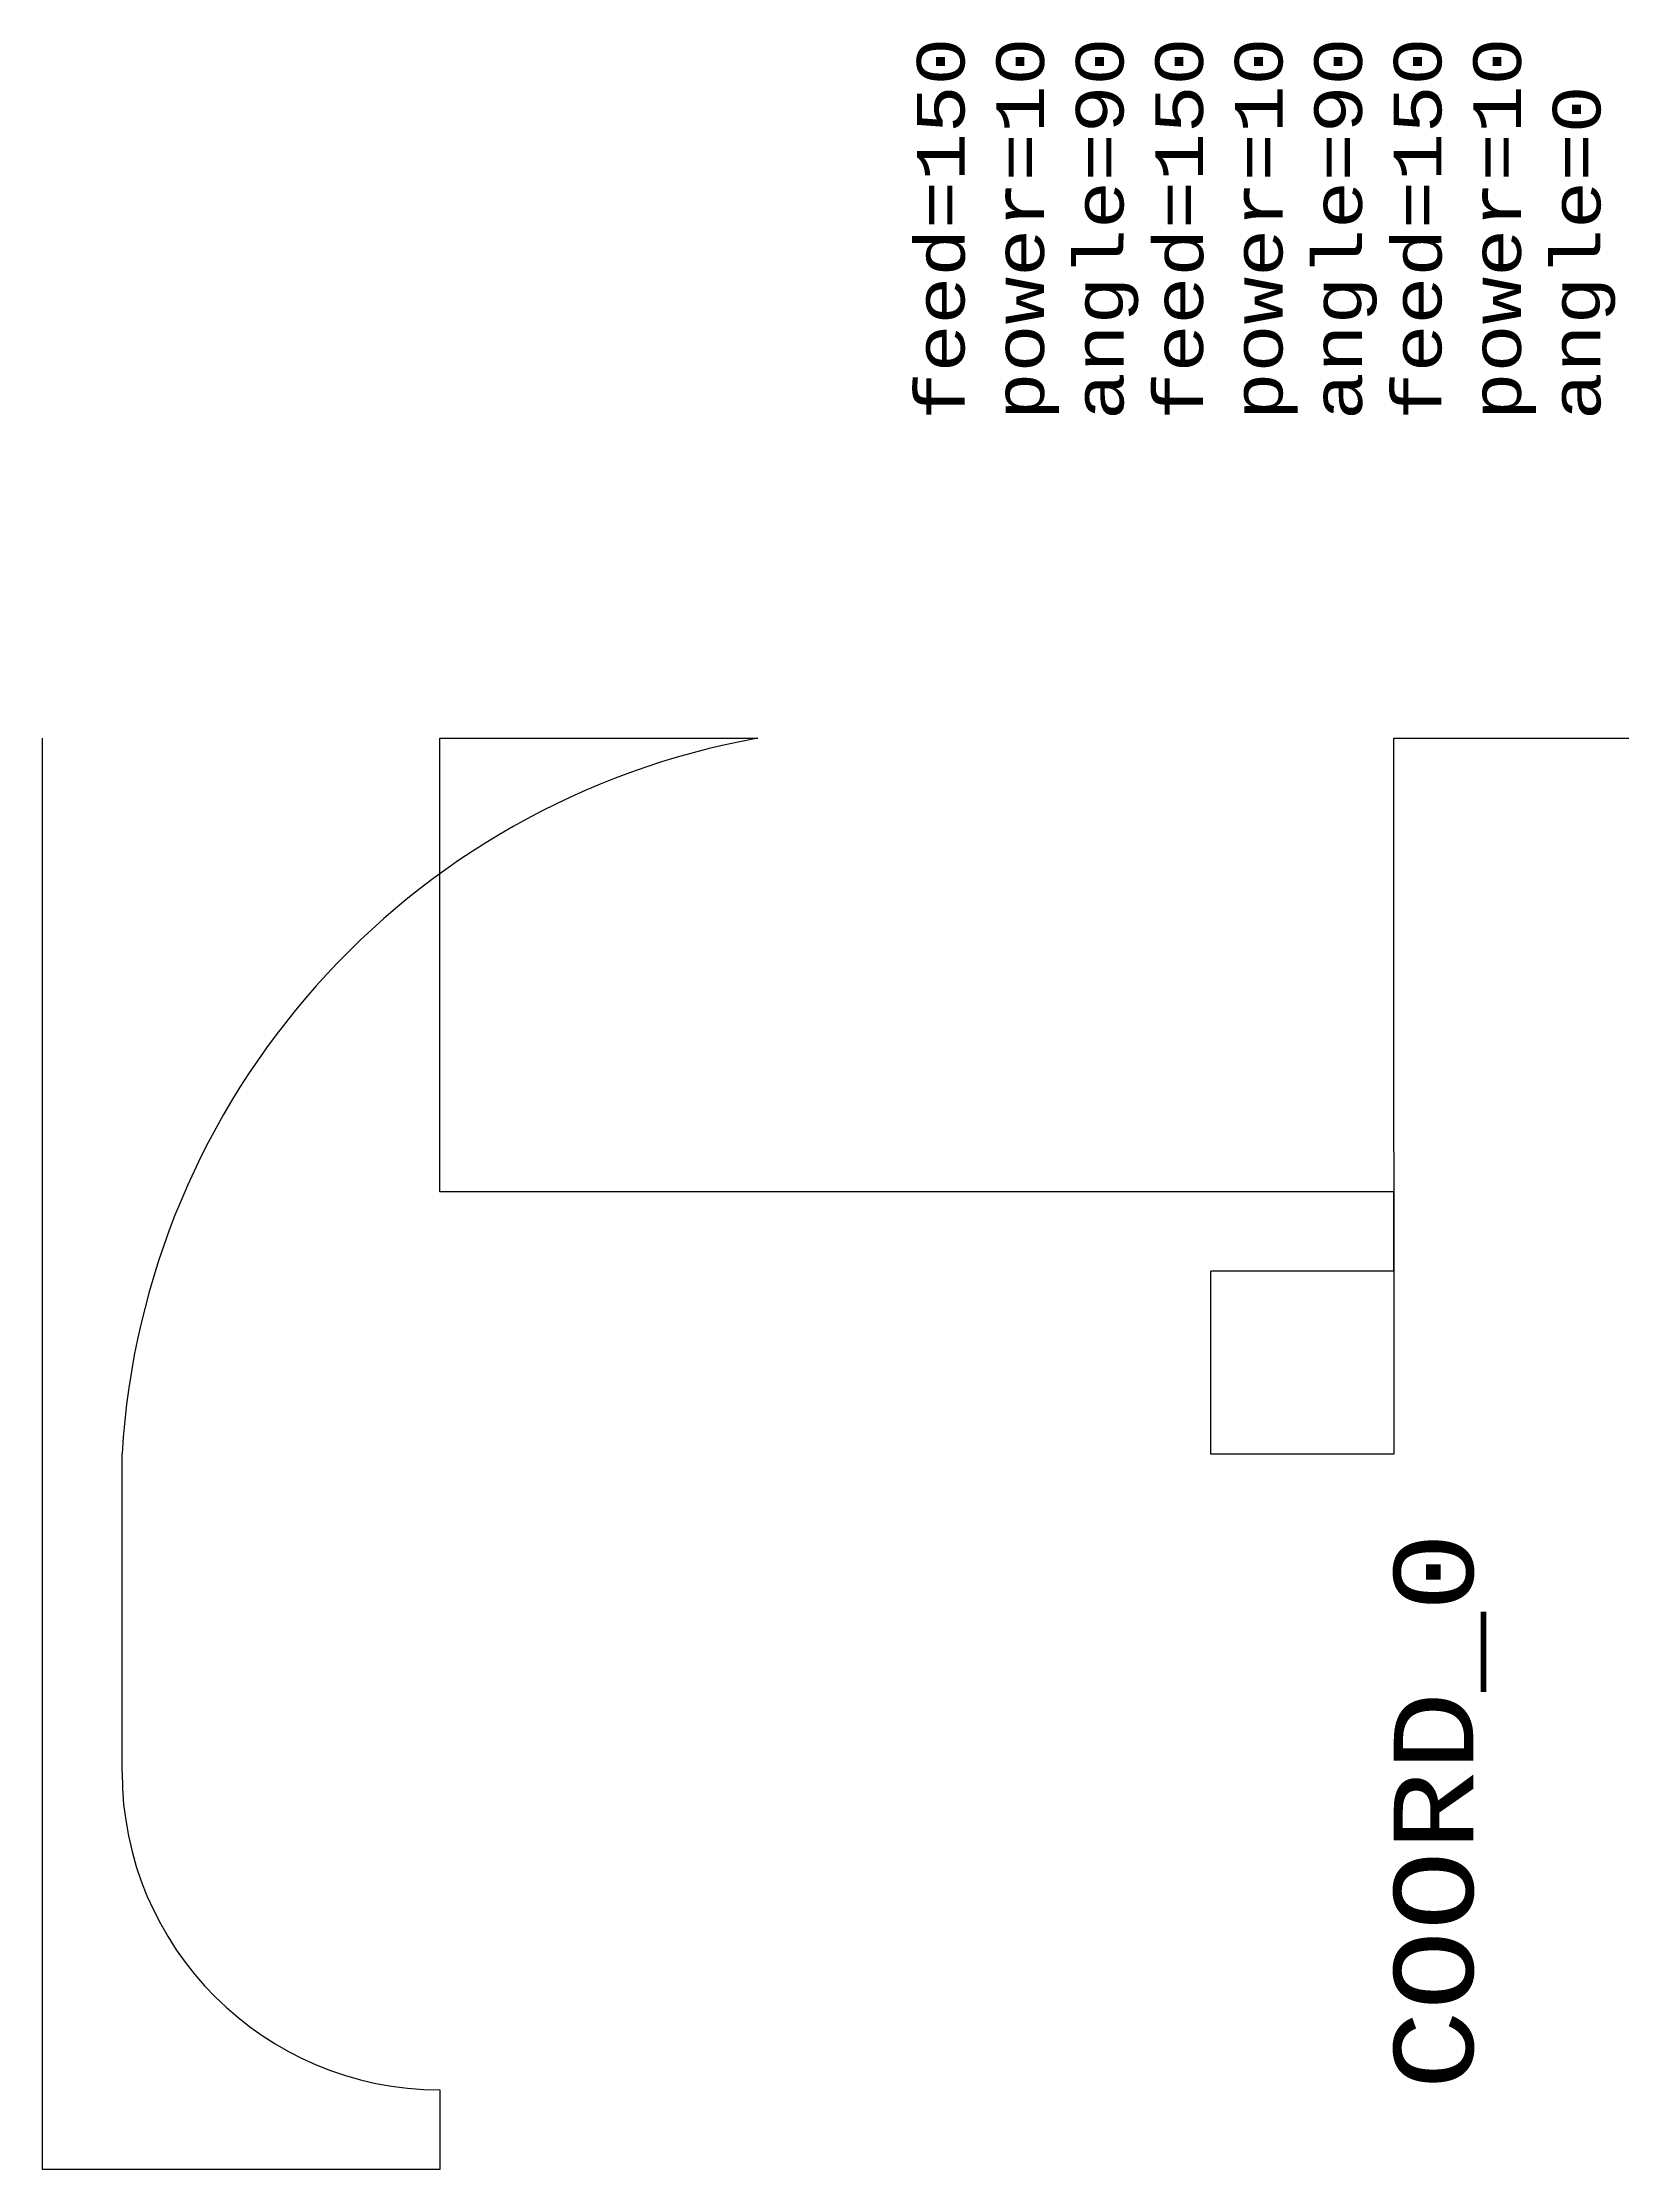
# Model space of a CAD drawing. Header units: millimetres. Extents: x -310 to 108, y -10 to 260.
# Drawn here: x -310 to -111.4, y -10 to 257.5 of the extents above; entities that cross this region are included whole.
import ezdxf

# ---------------------------------------------------------------- set-up
doc = ezdxf.new("R2010")
doc.units = ezdxf.units.MM
for name, color, linetype, lineweight, true_color in [('wing#01#0#00(shape)', 7, 'Continuous', 25, 0x000000), ('wing#01#0#01(servo_slot)', 174, 'Continuous', 25, 0x000080), ('wing#02#0#(reinf.slot)', 30, 'Continuous', 25, 0xff7f00), ('wing#03#0#(airfoil)', 2, 'Continuous', 0, 0xffff00)]:
    doc.layers.add(name, color=color, linetype=linetype, lineweight=lineweight, true_color=true_color)
doc.styles.add('textstyle10', font='')
doc.styles.add('textstyle4', font='')
doc.styles.add('textstyle5', font='')
doc.styles.add('textstyle6', font='')
doc.styles.add('textstyle7', font='')
doc.styles.add('textstyle8', font='')
doc.styles.add('textstyle9', font='')
doc.styles.get('textstyle10').set_extended_font_data('CourierCad')
doc.styles.get('textstyle4').set_extended_font_data('CourierCad')
doc.styles.get('textstyle5').set_extended_font_data('CourierCad')
doc.styles.get('textstyle6').set_extended_font_data('CourierCad')
doc.styles.get('textstyle7').set_extended_font_data('CourierCad')
doc.styles.get('textstyle8').set_extended_font_data('CourierCad')
doc.styles.get('textstyle9').set_extended_font_data('CourierCad')

msp = doc.modelspace()

# ---------------------------------------------------------------- linework, layer by layer
at = {"layer": 'wing#01#0#00(shape)'}
for p, q in [((-310, -10), (-310, 170)), ((-260, 112.96), (-260, 170)), ((-260, 170), (-220, 170)), ((-140, 170), (0, 170)), ((-140, 117.96), (-140, 170)), ((-140, 112.96), (-260, 112.96)), ((-300, 40), (-300, 80)), ((-260, 0), (-260, -10)), ((-260, -10), (-310, -10))]:
    msp.add_line(p, q, dxfattribs=at)
for centre, radius, start, end in [((-202.79, 74.15), 97.38, 100.1781, 176.5548), ((-260, 40), 40, 180, 270)]:
    msp.add_arc(centre, radius, start, end, dxfattribs=at)
at = {"layer": 'wing#01#0#01(servo_slot)'}
for p, q in [((-140, 117.96), (-140, 79.96)), ((-140, 102.96), (-140, 112.96)), ((-163, 79.96), (-163, 102.96)), ((-140, 102.96), (-163, 102.96)), ((-140, 79.96), (-163, 79.96))]:
    msp.add_line(p, q, dxfattribs=at)

# ---------------------------------------------------------------- texts
at = {"layer": 'wing#01#0#00(shape)', "attachment_point": 1, "rotation": 90}
for s, insert, char_height, style in [('\\H6;feed=150\\Ppower=10\\Pangle=90 \\P', (-170, 210), 5, 'textstyle7'), ('\\H10;COORD_0', (-140, 0), 1, 'textstyle4')]:
    msp.add_mtext(s, dxfattribs=dict(at, insert=insert, char_height=char_height, style=style))
at = {"layer": 'wing#01#0#01(servo_slot)', "attachment_point": 1, "rotation": 90}
for s, insert, char_height, style in [('\\H6;feed=150\\Ppower=10\\Pangle=90 \\P', (-200, 210), 5, 'textstyle10'), ('\\H10;COORD_0', (-140, 0), 1, 'textstyle6')]:
    msp.add_mtext(s, dxfattribs=dict(at, insert=insert, char_height=char_height, style=style))
at = {"layer": 'wing#02#0#(reinf.slot)', "attachment_point": 1, "rotation": 90}
for s, insert, char_height, style in [('\\H6;feed=150\\Ppower=10\\Pangle=0\\P', (-140, 210), 5, 'textstyle9'), ('\\H10;COORD_0', (-140, 0), 1, 'textstyle5')]:
    msp.add_mtext(s, dxfattribs=dict(at, insert=insert, char_height=char_height, style=style))
at = {"layer": 'wing#03#0#(airfoil)', "insert": (-140, 0), "char_height": 1, "attachment_point": 1, "rotation": 90, "style": 'textstyle8'}
msp.add_mtext('\\H10;COORD_0', dxfattribs=at)

doc.saveas('drawing.dxf')
